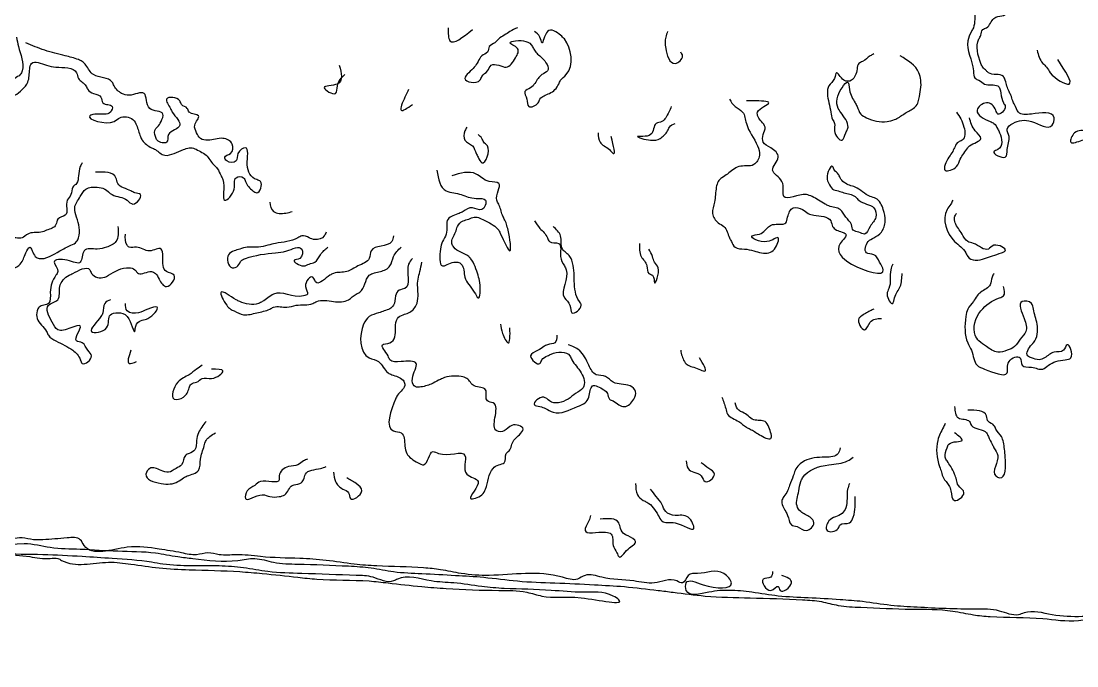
# Model space of a CAD drawing. Header units: metres. Extents: x 0 to 100, y 0 to 141.
# Drawn here: x 76.29 to 90.35, y 52.52 to 61.11 of the extents above; entities that cross this region are included whole.
import ezdxf

# ---------------------------------------------------------------- set-up
doc = ezdxf.new("R2010")
doc.units = ezdxf.units.M

msp = doc.modelspace()

# ---------------------------------------------------------------- linework, layer by layer
for points in [[(89.075, 61.425), (89, 61.25), (88.975, 61.025), (88.95, 60.975), (88.9, 60.85), (88.975, 60.45), (89, 60.35), (89.05, 60.325), (89.125, 60.275), (89.3, 60.25), (89.375, 60.025), (89.4, 59.975), (89.3, 59.875), (89.275, 59.925), (89.15, 60.025), (89.025, 59.925), (89.2, 59.775), (89.25, 59.75), (89.3, 59.675), (89.325, 59.625), (89.3, 59.4), (89.25, 59.375), (89.4, 59.3), (89.425, 59.4), (89.45, 59.575), (89.425, 59.675), (89.5, 59.75), (89.75, 59.775), (90.025, 59.725), (90.05, 59.825), (89.75, 59.875), (89.575, 59.9), (89.525, 60), (89.5, 60.05), (89.475, 60.125), (89.45, 60.175), (89.4, 60.325), (89.375, 60.375), (89.175, 60.425), (89.15, 60.45), (89.1, 60.5), (89.075, 60.55), (89.05, 60.875), (89.075, 60.925), (89.1, 61), (89.15, 61.025), (89.25, 61.15), (89.3, 61.175), (89.4, 61.2), (89.425, 61.325), (89.2, 61.3)], [(81.975, 61.025), (82, 60.85), (82.3, 61)], [(82.9, 61.025), (82.8, 60.975), (82.725, 60.925), (82.65, 60.875), (82.6, 60.825), (82.525, 60.775), (82.5, 60.7), (82.425, 60.65), (82.375, 60.575), (82.325, 60.5), (82.25, 60.425), (82.2, 60.35), (82.4, 60.325), (82.425, 60.375), (82.5, 60.45), (82.55, 60.525), (82.65, 60.525), (82.75, 60.5), (82.875, 60.625), (82.9, 60.75), (82.8, 60.825), (82.875, 60.85), (83.1, 60.775), (83.125, 60.725), (83.225, 60.625), (83.3, 60.45), (83.225, 60.4), (83.175, 60.35), (83.075, 60.225), (83, 60.175), (83.025, 60.075), (83.05, 59.975), (83.175, 60.025), (83.2, 60.075), (83.325, 60.15), (83.4, 60.2), (83.45, 60.275), (83.475, 60.325), (83.55, 60.4), (83.525, 60.875), (83.475, 60.925), (83.3, 60.975), (83.225, 60.825), (83.2, 60.9), (83.125, 60.975)], [(84.9, 60.975), (84.875, 60.9), (84.875, 60.75), (85, 60.55), (85.1, 60.65), (85.075, 60.7)], [(76.225, 60.9), (76.25, 60.775), (76.3, 60.45), (76.275, 60.4), (76.2, 60.35), (76.125, 60.25), (75.95, 60.2), (75.9, 60.325), (75.675, 60.475), (75.575, 60.325), (75.675, 60.2), (75.75, 60.15), (75.875, 60.075), (75.975, 60.05), (76.125, 60.1), (76.2, 60.125), (76.3, 60.2), (76.375, 60.3), (76.4, 60.475), (76.425, 60.55), (76.625, 60.525), (76.75, 60.5), (77.025, 60.425), (77.05, 60.35), (77.15, 60.25), (77.175, 60.2), (77.25, 60.15), (77.35, 60.1), (77.375, 60.025), (77.5, 59.975), (77.475, 59.9), (77.3, 59.875), (77.2, 59.85), (77.525, 59.775), (77.6, 59.825), (77.775, 59.8), (77.825, 59.725), (77.875, 59.575), (77.9, 59.525), (78.025, 59.425), (78.075, 59.4), (78.2, 59.325), (78.325, 59.35), (78.45, 59.4), (78.525, 59.425), (78.675, 59.375), (78.75, 59.325), (78.85, 59.2), (78.9, 59.15), (78.95, 59.05), (78.975, 59), (79, 58.725), (79.125, 58.875), (79.15, 59.025), (79.25, 59.025), (79.275, 58.975), (79.375, 58.85), (79.425, 58.825), (79.475, 58.975), (79.425, 59), (79.3, 59.2), (79.275, 59.425), (79.175, 59.35), (79.15, 59.25), (79.025, 59.25), (79, 59.3), (79.075, 59.35), (79.1, 59.475), (78.975, 59.55), (78.775, 59.525), (78.675, 59.55), (78.625, 59.625), (78.6, 59.725), (78.65, 59.85), (78.525, 59.9), (78.5, 59.95), (78.425, 60), (78.4, 60.05), (78.225, 60.075), (78.275, 59.95), (78.3, 59.9), (78.375, 59.8), (78.4, 59.725), (78.25, 59.6), (78.225, 59.5), (78.1, 59.525), (78.075, 59.575), (78.075, 59.675), (78.1, 59.7), (78.15, 59.775), (78.175, 59.875), (78, 59.95), (77.925, 60.15), (77.725, 60.125), (77.625, 60.15), (77.525, 60.25), (77.5, 60.3), (77.25, 60.4), (77.15, 60.525), (77.1, 60.575), (77.05, 60.6), (76.875, 60.65), (76.6, 60.725), (76.35, 60.825)], [(87.65, 60.675), (87.6, 60.65), (87.5, 60.575), (87.45, 60.55), (87.425, 60.475), (87.35, 60.325), (87.25, 60.325), (87.15, 60.425), (87.125, 60.35), (87.05, 60.25), (87.05, 60.025), (87.075, 59.9), (87.1, 59.8), (87.125, 59.75), (87.125, 59.65), (87.225, 59.525), (87.275, 59.625), (87.3, 59.675), (87.225, 59.875), (87.175, 59.95), (87.225, 60.225), (87.3, 60.3), (87.325, 60.2), (87.4, 60.025), (87.425, 59.975), (87.475, 59.875), (87.55, 59.825), (87.825, 59.775), (87.925, 59.8), (88.05, 59.875), (88.175, 59.95), (88.225, 60), (88.25, 60.075), (88.275, 60.325), (88.25, 60.425), (88, 60.65)], [(89.825, 60.725), (89.9, 60.55), (89.95, 60.5), (90, 60.425), (90.25, 60.275), (90.1, 60.6)], [(80.525, 60.525), (80.5, 60.275), (80.325, 60.225), (80.475, 60.15), (80.5, 60.25), (80.6, 60.4)], [(81.45, 60.2), (81.4, 60.1), (81.35, 59.925), (81.5, 60)], [(85.725, 60.075), (85.8, 59.975), (85.9, 59.9), (85.95, 59.75), (86.1, 59.45), (86.125, 59.325), (86.05, 59.2), (85.85, 59.175), (85.7, 59.075), (85.625, 59.025), (85.575, 58.975), (85.55, 58.9), (85.525, 58.7), (85.5, 58.55), (85.575, 58.425), (85.65, 58.375), (85.725, 58.225), (85.75, 58.175), (85.8, 58.1), (85.925, 58.075), (86.05, 58.05), (86.25, 58.025), (86.325, 58.075), (86.375, 58.225), (86.225, 58.175), (86.025, 58.25), (86.125, 58.275), (86.2, 58.325), (86.3, 58.4), (86.475, 58.425), (86.5, 58.5), (86.575, 58.625), (86.7, 58.6), (86.775, 58.55), (86.85, 58.525), (87.075, 58.45), (87.1, 58.375), (87.225, 58.3), (87.275, 58.275), (87.2, 58.15), (87.35, 57.875), (87.775, 57.8), (87.725, 57.9), (87.65, 58), (87.55, 58.025), (87.575, 58.175), (87.65, 58.225), (87.75, 58.3), (87.8, 58.45), (87.775, 58.6), (87.675, 58.75), (87.6, 58.775), (87.4, 58.9), (87.325, 58.925), (87.2, 59.025), (87.175, 59.075), (87.125, 59.125), (87.1, 59.175), (87.025, 59.025), (87.05, 58.95), (87.1, 58.875), (87.175, 58.85), (87.25, 58.825), (87.4, 58.775), (87.45, 58.725), (87.55, 58.675), (87.65, 58.625), (87.675, 58.5), (87.6, 58.375), (87.525, 58.275), (87.45, 58.3), (87.375, 58.325), (87.35, 58.4), (87.275, 58.5), (87.2, 58.6), (87.05, 58.65), (87, 58.675), (86.825, 58.775), (86.75, 58.8), (86.45, 58.775), (86.425, 58.975), (86.3, 59.125), (86.375, 59.3), (86.275, 59.425), (86.175, 59.5), (86.175, 59.6), (86.2, 59.7), (86.15, 59.775), (86.1, 59.9), (86.25, 60.025), (86.05, 60.05), (85.95, 60.05)], [(84.95, 59.975), (84.875, 59.825), (84.825, 59.775), (84.75, 59.75), (84.675, 59.6), (84.5, 59.575), (84.675, 59.525), (84.8, 59.55), (84.9, 59.65), (84.925, 59.7), (85, 59.75)], [(91.15, 60), (91.1, 59.975), (90.925, 59.775), (90.85, 59.75), (90.725, 59.725), (90.625, 59.675), (90.5, 59.65), (90.325, 59.625), (90.275, 59.5), (90.425, 59.525), (90.625, 59.55), (90.75, 59.575), (90.825, 59.625), (90.975, 59.65), (91.05, 59.675), (91.25, 59.9)], [(88.75, 59.9), (88.85, 59.7), (88.825, 59.525), (88.775, 59.5), (88.7, 59.375), (88.65, 59.3), (88.6, 59.125), (88.75, 59.175), (88.8, 59.275), (88.85, 59.35), (88.9, 59.425), (88.925, 59.45), (89.075, 59.55), (89, 59.65), (88.925, 59.825)], [(82.225, 59.7), (82.2, 59.65), (82.2, 59.525), (82.3, 59.45), (82.35, 59.35), (82.375, 59.3), (82.425, 59.225), (82.5, 59.45), (82.45, 59.5), (82.425, 59.55), (82.375, 59.6)], [(83.975, 59.625), (84, 59.5), (84.125, 59.4), (84.175, 59.35), (84.15, 59.575)], [(77.1, 59.225), (77.075, 59.175), (77.05, 59.05), (77.025, 58.95), (76.975, 58.9), (76.95, 58.8), (76.9, 58.725), (76.875, 58.525), (76.775, 58.475), (76.75, 58.4), (76.625, 58.325), (76.55, 58.3), (76.375, 58.275), (76.3, 58.225), (76.125, 58.225), (76.075, 58.2), (75.95, 58.1), (75.875, 58.025), (75.825, 57.95), (75.85, 57.85), (75.775, 57.8), (75.625, 57.775), (76.025, 57.725), (76.05, 57.9), (76.175, 57.825), (76.275, 57.875), (76.35, 58.025), (76.4, 58.1), (76.475, 57.975), (76.525, 57.95), (76.8, 58.05), (76.95, 58.125), (77.025, 58.175), (77.05, 58.225), (77.025, 58.5), (77, 58.625), (77.075, 58.775), (77.15, 58.875), (77.3, 58.9), (77.4, 58.875), (77.5, 58.8), (77.7, 58.725), (77.775, 58.675), (77.875, 58.8), (77.8, 58.825), (77.75, 58.85), (77.575, 58.95), (77.55, 59.025), (77.275, 59.1)], [(81.825, 59.125), (81.95, 58.85), (82.05, 58.825), (82.15, 58.8), (82.35, 58.75), (82.475, 58.725), (82.425, 58.6), (82.3, 58.625), (82.175, 58.575), (82.125, 58.55), (81.975, 58.475), (81.95, 58.275), (81.9, 58.175), (81.875, 58.075), (81.9, 57.85), (82.05, 57.9), (82.15, 57.875), (82.2, 57.7), (82.325, 57.5), (82.375, 57.425), (82.4, 57.625), (82.375, 57.725), (82.275, 57.95), (82.25, 57.975), (82.05, 58.1), (82.025, 58.15), (82.075, 58.3), (82.1, 58.375), (82.175, 58.45), (82.25, 58.475), (82.325, 58.5), (82.475, 58.45), (82.65, 58.325), (82.675, 58.275), (82.8, 58.05), (82.775, 58.325), (82.725, 58.475), (82.7, 58.525), (82.65, 58.675), (82.625, 58.725), (82.65, 58.95), (82.525, 58.975), (82.425, 59.025), (82.35, 59.075), (82.025, 59.05)], [(79.6, 58.7), (79.65, 58.575), (79.725, 58.55), (79.9, 58.575)], [(88.7, 58.725), (88.675, 58.675), (88.625, 58.6), (88.725, 58.175), (88.875, 58.025), (88.9, 57.975), (89, 57.925), (89.125, 57.95), (89.35, 58.025), (89.4, 58.05), (89.25, 58.125), (89.175, 58.075), (88.975, 58.15), (88.9, 58.175), (88.825, 58.275), (88.775, 58.35), (88.725, 58.5), (88.75, 58.55)], [(83.125, 58.45), (83.2, 58.35), (83.3, 58.225), (83.325, 58.175), (83.45, 58.15), (83.475, 57.975), (83.525, 57.85), (83.55, 57.8), (83.525, 57.425), (83.6, 57.325), (83.625, 57.225), (83.75, 57.325), (83.725, 57.375), (83.625, 57.925), (83.6, 57.975), (83.5, 58.075), (83.475, 58.25), (83.375, 58.375)], [(77.575, 58.375), (77.55, 58.175), (77.425, 58.1), (77.3, 58.075), (77.125, 58.05), (77.075, 57.9), (76.9, 57.925), (76.725, 57.9), (76.775, 57.775), (76.75, 57.725), (76.675, 57.5), (76.65, 57.35), (76.525, 57.3), (76.5, 57.25), (76.5, 57.15), (76.625, 56.975), (76.65, 56.925), (76.75, 56.85), (76.975, 56.725), (77.075, 56.6), (77.1, 56.55), (77.225, 56.65), (77.175, 56.725), (77.1, 56.825), (77.025, 56.85), (77.075, 57.05), (76.95, 57.025), (76.775, 57), (76.7, 57.1), (76.65, 57.325), (76.775, 57.4), (76.8, 57.575), (76.925, 57.725), (76.975, 57.75), (77.2, 57.8), (77.225, 57.75), (77.4, 57.7), (77.45, 57.725), (77.725, 57.825), (77.8, 57.8), (77.85, 57.75), (78.025, 57.775), (78.075, 57.75), (78.125, 57.675), (78.225, 57.575), (78.325, 57.725), (78.225, 57.775), (78.175, 57.975), (78.15, 58.075), (78, 58.05), (77.825, 58.1), (77.725, 58.1), (77.7, 58.125), (77.675, 58.275)], [(81.25, 58.25), (81.225, 58.175), (80.95, 58.05), (80.925, 57.95), (80.775, 57.85), (80.625, 57.775), (80.45, 57.75), (80.4, 57.725), (80.3, 57.65), (80.225, 57.625), (80.175, 57.7), (80.075, 57.575), (80.1, 57.475), (80.05, 57.45), (79.65, 57.475), (79.575, 57.425), (79.5, 57.375), (79.45, 57.35), (79.2, 57.375), (79.15, 57.4), (78.95, 57.5), (79.025, 57.325), (79.075, 57.275), (79.125, 57.25), (79.25, 57.2), (79.425, 57.225), (79.6, 57.275), (79.65, 57.3), (79.825, 57.3), (79.95, 57.325), (80.175, 57.35), (80.225, 57.375), (80.45, 57.375), (80.65, 57.4), (80.75, 57.475), (80.8, 57.5), (80.925, 57.725), (81.075, 57.775), (81.2, 57.85), (81.25, 57.975), (81.35, 58.1)], [(80.35, 58.3), (80.325, 58.25), (80.2, 58.2), (80.125, 58.225), (80.025, 58.25), (79.975, 58.225), (79.675, 58.15), (79.575, 58.125), (79.45, 58.1), (79.3, 58.1), (79.2, 58.075), (79.125, 58.05), (79.05, 58), (79.1, 57.825), (79.175, 57.85), (79.225, 57.925), (79.275, 57.95), (79.675, 58.025), (79.825, 58.05), (80.025, 58.075), (80, 57.95), (79.925, 57.925), (80.05, 57.85), (80.125, 57.875), (80.2, 57.9), (80.275, 58), (80.375, 58.1)], [(84.525, 58.15), (84.55, 57.975), (84.625, 57.85), (84.65, 57.75), (84.7, 57.725), (84.725, 57.625), (84.775, 57.825), (84.725, 57.9), (84.7, 57.975), (84.65, 58.075)], [(81.5, 57.95), (81.45, 57.875), (81.4, 57.55), (81.325, 57.525), (81.275, 57.45), (81.25, 57.325), (81.125, 57.25), (81.05, 57.225), (80.925, 57.175), (80.85, 57.075), (80.925, 56.625), (81.05, 56.575), (81.175, 56.425), (81.225, 56.4), (81.375, 56.325), (81.4, 56.275), (81.3, 56.125), (81.275, 56.075), (81.25, 55.65), (81.35, 55.625), (81.4, 55.45), (81.425, 55.35), (81.575, 55.225), (81.65, 55.2), (81.775, 55.375), (81.85, 55.35), (82.2, 55.325), (82.225, 55.075), (82.375, 54.975), (82.275, 54.75), (82.425, 54.8), (82.475, 54.875), (82.575, 55.15), (82.65, 55.2), (82.725, 55.225), (82.75, 55.35), (82.8, 55.4), (82.825, 55.475), (82.925, 55.6), (82.975, 55.675), (82.825, 55.725), (82.725, 55.65), (82.625, 55.65), (82.6, 55.825), (82.575, 56.025), (82.5, 56.05), (82.475, 56.2), (82.325, 56.25), (82.225, 56.35), (82.15, 56.375), (81.9, 56.35), (81.85, 56.325), (81.75, 56.275), (81.675, 56.25), (81.525, 56.25), (81.5, 56.35), (81.55, 56.55), (81.35, 56.575), (81.2, 56.6), (81.175, 56.65), (81.1, 56.8), (81.2, 56.825), (81.275, 57.025), (81.3, 57.15), (81.375, 57.2), (81.45, 57.225), (81.55, 57.325), (81.575, 57.45), (81.575, 57.675), (81.6, 57.775), (81.625, 57.9)], [(87.9, 57.875), (87.875, 57.8), (87.85, 57.55), (87.825, 57.475), (87.9, 57.35), (87.925, 57.425), (88, 57.575), (88.025, 57.75)], [(89.25, 57.75), (89.225, 57.7), (89.2, 57.6), (89.075, 57.5), (89.025, 57.45), (88.975, 57.375), (88.9, 57.275), (88.875, 57.175), (88.9, 56.825), (88.95, 56.725), (89.025, 56.525), (89.125, 56.475), (89.425, 56.425), (89.45, 56.575), (89.6, 56.625), (89.625, 56.525), (89.75, 56.5), (89.9, 56.475), (89.975, 56.525), (90.075, 56.575), (90.2, 56.6), (90.275, 56.625), (90.225, 56.8), (90.175, 56.725), (90.05, 56.7), (89.925, 56.625), (89.85, 56.6), (89.75, 56.625), (89.7, 56.65), (89.75, 56.8), (89.775, 56.825), (89.825, 57.075), (89.775, 57.275), (89.75, 57.35), (89.625, 57.375), (89.65, 57.15), (89.675, 56.975), (89.6, 56.875), (89.525, 56.775), (89.425, 56.725), (89.3, 56.7), (89.15, 56.775), (89.05, 56.85), (89, 56.925), (89.075, 57.25), (89.325, 57.425), (89.375, 57.45), (89.375, 57.575)], [(77.475, 57.4), (77.4, 57.35), (77.375, 57.225), (77.35, 57.175), (77.225, 56.975), (77.425, 57.025), (77.475, 57.2), (77.575, 57.225), (77.7, 57.175), (77.8, 56.975), (77.825, 57.075), (77.9, 57.125), (77.975, 57.15), (78.1, 57.3), (77.975, 57.275), (77.85, 57.225), (77.7, 57.25), (77.675, 57.35)], [(87.65, 57.275), (87.6, 57.25), (87.475, 57.175), (87.45, 57.15), (87.525, 57), (87.6, 57.1), (87.75, 57.15)], [(82.675, 57.075), (82.7, 56.95), (82.775, 56.825), (82.8, 57.025)], [(66.15, 56.875), (66.125, 56.675), (66.175, 56.375), (66.275, 56.175), (66.25, 55.95), (66.275, 55.75), (66.325, 55.575), (66.35, 55.4), (66.375, 55.075), (66.4, 54.925), (66.45, 54.7), (66.475, 54.425), (66.525, 54.225), (66.55, 53.975), (66.575, 53.525), (66.6, 53.3), (66.65, 53), (66.675, 52.7), (66.7, 52.025), (66.725, 51.55), (66.775, 51.45), (66.8, 51.25), (66.825, 50.875), (66.85, 50.65), (66.9, 50.475), (66.925, 50.425), (66.975, 50.35), (66.95, 50.175), (67, 49.825), (67.025, 49.6), (67.05, 48.85), (67.075, 48.35), (67.125, 47.675), (67.15, 47.075), (67.125, 47), (67.15, 46.475), (67.2, 46.1), (67.225, 45.775), (67.25, 44.95), (67.275, 44.425), (67.325, 44.05), (67.35, 43.75), (67.4, 43.3), (67.425, 43.4), (67.375, 43.475), (67.35, 43.8), (67.325, 44.425), (67.3, 44.95), (67.25, 45.4), (67.225, 45.825), (67.2, 46.55), (67.175, 47.1), (67.125, 47.725), (67.1, 48.375), (67.075, 49.2), (67.05, 49.625), (67, 49.875), (66.975, 50.25), (67, 50.375), (67.15, 50.4), (67.575, 50.35), (67.7, 50.325), (67.775, 50.275), (67.775, 50.25), (67.7, 50.125), (67.675, 50.075), (67.6, 49.975), (67.575, 49.9), (67.55, 49.25), (67.525, 48.625), (67.475, 47.85), (67.45, 47.525), (67.475, 47), (67.45, 46.2), (67.4, 45.6), (67.375, 45.2), (67.4, 44.175), (67.425, 44.125), (67.425, 44.375), (67.45, 44.55), (67.575, 44.5), (67.7, 44.425), (67.75, 44.375), (67.8, 44.35), (67.95, 44.175), (67.975, 44.125), (68, 43.95), (68.025, 43.9), (67.975, 43.85), (68, 43.75), (67.95, 43.65), (67.925, 43.6), (67.8, 43.5), (67.725, 43.45), (67.675, 43.4), (67.65, 43.35), (67.7, 43.4), (67.75, 43.425), (67.9, 43.525), (67.95, 43.55), (68, 43.6), (68.05, 43.625), (68.025, 43.85), (68.05, 43.95), (68, 44.125), (67.975, 44.25), (67.9, 44.325), (67.85, 44.4), (67.775, 44.475), (67.675, 44.45), (67.55, 44.55), (67.475, 44.575), (67.45, 45.5), (67.475, 46.125), (67.525, 46.95), (67.55, 47.45), (67.575, 48.525), (67.6, 49.15), (67.65, 49.725), (67.675, 49.85), (67.7, 49.925), (67.75, 50), (67.875, 50.15), (68.3, 50.125), (68.9, 50.1), (69.35, 50.075), (69.625, 50.025), (69.975, 50), (70.7, 49.975), (70.75, 49.975), (71.175, 49.95), (71.65, 49.925), (72.125, 49.875), (72.425, 49.825), (72.45, 49.85), (72.375, 49.9), (71.95, 49.95), (71.4, 49.975), (70.9, 50.025), (70.775, 50.05), (70.15, 50.075), (69.825, 50.1), (69.425, 50.15), (69.15, 50.175), (68.375, 50.2), (67.9, 50.225), (67.825, 50.275), (67.85, 50.35), (68.575, 50.325), (69, 50.3), (69.35, 50.25), (69.575, 50.225), (70.25, 50.2), (70.725, 50.175), (70.975, 50.125), (71.425, 50.1), (72.175, 50.075), (72.6, 50.05), (73, 50), (73.325, 49.975), (74, 49.95), (74.475, 49.925), (74.825, 49.875), (75.2, 49.85), (76.025, 49.825), (76.525, 49.8), (77.05, 49.75), (77.325, 49.725), (78.1, 49.7), (78.4, 49.675), (78.775, 49.625), (79.075, 49.6), (79.775, 49.575), (80.2, 49.55), (80.625, 49.5), (80.9, 49.475), (81.6, 49.45), (81.975, 49.425), (82.5, 49.375), (82.75, 49.35), (83.375, 49.325), (83.75, 49.3), (84.225, 49.25), (84.775, 49.225), (85.625, 49.2), (85.875, 49.175), (86.275, 49.125), (86.6, 49.1), (87.25, 49.075), (87.375, 49.05), (87.45, 49.05), (87.75, 49.025), (88.525, 49), (88.875, 48.975), (89.275, 48.925), (89.6, 48.9), (90.35, 48.875), (90.65, 48.85), (91.2, 48.8), (91.35, 48.775), (92.2, 48.75), (92.675, 48.725), (92.875, 48.675), (93.2, 48.65), (94.1, 48.625), (94.2, 48.6), (94.3, 48.6), (94.725, 48.575), (95.475, 48.55), (95.875, 48.5), (96.225, 48.475), (97.075, 48.45), (97.325, 48.425), (97.7, 48.375), (98.05, 48.35), (98.825, 48.325), (99.325, 48.3), (99.575, 48.25), (99.975, 48.3), (99.4, 48.325), (98.9, 48.35), (98.4, 48.4), (98.075, 48.425), (97.4, 48.45), (97.15, 48.475), (96.6, 48.525), (96.25, 48.55), (95.55, 48.575), (95.025, 48.6), (94.75, 48.65), (94.325, 48.675), (93.25, 48.7), (92.925, 48.725), (92.725, 48.775), (92.25, 48.8), (91.4, 48.825), (91.25, 48.85), (90.7, 48.9), (90.4, 48.925), (89.65, 48.95), (89.325, 48.975), (88.925, 49.025), (88.6, 49.05), (87.8, 49.075), (87.5, 49.1), (86.925, 49.15), (86.625, 49.175), (86.05, 49.2), (85.7, 49.225), (85.15, 49.275), (84.8, 49.3), (84.35, 49.325), (84.275, 49.3), (84.05, 49.35), (83.975, 49.325), (83.45, 49.35), (83.175, 49.375), (82.775, 49.425), (82.525, 49.45), (81.675, 49.475), (81.3, 49.5), (80.925, 49.55), (80.65, 49.575), (79.85, 49.6), (79.525, 49.625), (79.1, 49.675), (78.8, 49.7), (78.175, 49.725), (77.75, 49.75), (77.375, 49.8), (77.075, 49.825), (76.1, 49.85), (75.7, 49.875), (75.225, 49.925), (74.85, 49.95), (74.475, 49.975), (74.1, 50), (73.775, 50.05), (73.375, 50.075), (72.7, 50.1), (72.275, 50.125), (72.175, 50.175), (71.975, 50.2), (71.25, 50.225), (70.875, 50.25), (70.475, 50.3), (70.1, 50.325), (69.35, 50.35), (68.975, 50.375), (68.575, 50.425), (68.2, 50.45), (67.475, 50.475), (67.1, 50.5), (66.95, 50.575), (66.925, 50.725), (66.9, 51.125), (66.875, 51.325), (66.825, 51.55), (66.8, 51.85), (66.75, 52.475), (66.725, 52.8), (66.7, 53.35), (66.675, 53.575), (66.625, 53.9), (66.6, 54.075), (66.575, 54.45), (67.2, 54.475), (68, 54.425), (68.025, 54.55), (68.725, 54.525), (69.075, 54.5), (69.325, 54.45), (69.425, 54.475), (69.9, 54.45), (70.05, 54.425), (70.425, 54.375), (70.825, 54.35), (71.55, 54.325), (71.75, 54.3), (72.225, 54.25), (72.625, 54.2), (73.2, 54.15), (73.825, 54.125), (74.55, 54.1), (74.825, 54.075), (75.225, 54.025), (75.675, 54), (76.4, 53.975), (76.675, 53.95), (76.775, 53.95), (76.825, 53.925), (77.45, 53.9), (77.75, 53.875), (78.125, 53.825), (78.525, 53.8), (79.2, 53.775), (79.5, 53.75), (79.975, 53.7), (80.225, 53.675), (80.925, 53.65), (81.175, 53.625), (81.625, 53.575), (81.95, 53.55), (82.65, 53.525), (83.025, 53.5), (83.225, 53.45), (83.75, 53.425), (84.25, 53.4), (84.175, 53.45), (83.775, 53.5), (83.35, 53.525), (82.725, 53.55), (82.425, 53.575), (82.05, 53.625), (81.75, 53.65), (81.3, 53.675), (81.25, 53.65), (80.975, 53.7), (80.75, 53.725), (80.025, 53.75), (79.575, 53.775), (79.25, 53.825), (78.925, 53.85), (78.175, 53.875), (78.025, 53.9), (77.5, 53.95), (77.1, 53.975), (76.575, 54), (76, 54.025), (75.7, 54.075), (75.325, 54.1), (74.625, 54.125), (74.225, 54.15), (73.95, 54.2), (73.825, 54.225), (73.6, 54.2), (73.2, 54.225), (72.825, 54.275), (72.625, 54.3), (71.825, 54.325), (71.7, 54.35), (71.225, 54.4), (70.85, 54.425), (70.125, 54.45), (69.975, 54.475), (69.525, 54.525), (69.125, 54.55), (68.575, 54.575), (68.25, 54.6), (68, 54.65), (67.75, 54.675), (67.425, 54.725), (67, 54.75), (67.475, 54.825), (67.8, 54.8), (68.225, 54.75), (68.375, 54.725), (68.775, 54.7), (68.95, 54.675), (69.025, 54.675), (69.225, 54.65), (69.5, 54.675), (69.825, 54.65), (70.375, 54.6), (70.775, 54.575), (71.225, 54.55), (71.55, 54.525), (71.825, 54.475), (72.075, 54.45), (72.825, 54.425), (73.125, 54.4), (73.625, 54.35), (74, 54.325), (74.35, 54.3), (74.8, 54.275), (74.975, 54.225), (75, 54.175), (76.325, 54.15), (76.675, 54.1), (77.075, 54.075), (77.575, 54.05), (78.075, 54.025), (78.375, 53.975), (78.575, 53.95), (79.175, 53.925), (79.4, 53.95), (79.65, 53.9), (79.975, 53.875), (80.65, 53.85), (80.95, 53.825), (81.25, 53.775), (81.625, 53.75), (82.075, 53.725), (82.45, 53.7), (82.9, 53.65), (83.4, 53.625), (83.925, 53.6), (84.325, 53.575), (84.775, 53.525), (84.975, 53.5), (85.4, 53.45), (86, 53.425), (86.7, 53.4), (86.95, 53.375), (87.175, 53.325), (87.475, 53.3), (88.15, 53.275), (88.7, 53.25), (88.975, 53.2), (89.2, 53.175), (89.9, 53.15), (90.375, 53.125), (90.625, 53.125), (90.675, 53.1), (91.35, 53.075), (91.5, 53.05), (91.875, 53), (92.15, 52.975), (92.475, 52.95), (92.575, 52.975), (92.975, 52.925), (93.3, 52.9), (94.025, 52.875), (94.225, 52.85), (94.575, 52.8), (94.825, 52.775), (95.325, 52.75), (95.875, 52.725), (96.25, 52.675), (96.6, 52.65), (97.05, 52.625), (97.45, 52.6), (98.025, 52.55), (98.15, 52.525), (98.275, 52.55), (98.45, 52.525), (98.775, 52.525), (98.875, 52.5), (99.4, 52.475), (99.525, 52.45), (99.7, 52.4), (99.95, 52.425), (99.9, 52.475), (99.75, 52.45), (99.575, 52.5), (99.45, 52.525), (98.925, 52.55), (98.825, 52.575), (98.05, 52.625), (97.55, 52.65), (97.175, 52.675), (97.125, 52.65), (96.825, 52.7), (96.625, 52.725), (95.95, 52.75), (95.575, 52.775), (95.225, 52.825), (95.1, 52.8), (94.875, 52.825), (94.625, 52.85), (94.275, 52.9), (94.075, 52.925), (93.35, 52.95), (93.15, 52.975), (92.625, 53.025), (92.425, 53), (92.2, 53.025), (92, 53.05), (91.55, 53.1), (91.4, 53.125), (90.725, 53.15), (90.575, 53.175), (90.425, 53.175), (90.025, 53.2), (89.65, 53.225), (89.575, 53.2), (89.325, 53.25), (89, 53.275), (88.225, 53.3), (87.875, 53.325), (87.5, 53.375), (87.2, 53.4), (86.775, 53.425), (86.375, 53.45), (86.025, 53.5), (85.725, 53.525), (85.45, 53.5), (85.15, 53.525), (85.15, 53.625), (85.375, 53.6), (85.75, 53.625), (85.65, 53.75), (85.3, 53.75), (85.175, 53.725), (85.1, 53.625), (85.025, 53.65), (84.725, 53.625), (84.45, 53.65), (84.025, 53.7), (83.8, 53.725), (83.7, 53.675), (83.5, 53.7), (82.525, 53.725), (82.15, 53.75), (81.875, 53.8), (81.65, 53.825), (81.025, 53.85), (80.725, 53.875), (80.35, 53.925), (80, 53.95), (79.475, 53.975), (79.15, 54), (78.925, 54), (78.775, 54.025), (78.625, 54), (78.425, 54.025), (78.125, 54.075), (77.7, 54.1), (77.125, 54.125), (77.075, 54.2), (76.9, 54.225), (76.575, 54.2), (76.45, 54.2), (76.3, 54.225), (76.025, 54.2), (75.9, 54.225), (75.825, 54.225), (75.55, 54.25), (75.1, 54.275), (74.875, 54.3), (74.45, 54.35), (74.3, 54.375), (74.05, 54.425), (73.675, 54.45), (72.925, 54.475), (72.45, 54.5), (72.125, 54.55), (71.875, 54.575), (71.325, 54.6), (71.125, 54.625), (70.825, 54.675), (70.425, 54.7), (69.6, 54.725), (69.125, 54.75), (69.05, 54.8), (68.875, 54.775), (68.525, 54.8), (68.5, 54.85), (67.925, 54.875), (67.775, 54.9), (67.65, 55.075), (67.6, 55.05), (67.5, 54.925), (67.45, 55.125), (67.75, 55.275), (67.7, 55.375), (67.55, 55.375), (67.525, 55.3), (67.425, 55.325), (67.4, 55.375), (67.35, 55.45), (67.125, 55.425), (66.9, 55.45), (66.85, 55.525), (66.775, 55.6), (66.725, 55.85), (66.6, 55.9), (66.575, 55.675), (66.55, 55.525), (66.65, 55.475), (66.7, 55.425), (66.775, 55.325), (67.175, 55.3), (67.25, 55.325), (67.3, 55.2), (67.325, 55.15), (66.625, 54.925), (66.575, 54.95), (66.475, 55.175), (66.45, 55.375), (66.425, 55.675), (66.4, 55.925), (66.35, 56.15), (66.375, 56.225), (66.3, 56.35), (66.325, 56.475), (66.3, 56.65)], [(83.425, 56.925), (83.4, 56.825), (83.3, 56.8), (83.25, 56.775), (83.175, 56.725), (83.075, 56.65), (83.2, 56.55), (83.225, 56.6), (83.3, 56.65), (83.35, 56.675), (83.6, 56.65), (83.625, 56.6), (83.75, 56.425), (83.775, 56.225), (83.675, 56.15), (83.575, 56.075), (83.325, 56.05), (83.25, 56.1), (83.125, 56), (83.2, 55.975), (83.275, 55.95), (83.375, 55.9), (83.7, 55.975), (83.8, 56.025), (83.85, 56.1), (83.9, 56.25), (84.05, 56.2), (84.1, 56.15), (84.125, 56.075), (84.175, 56.05), (84.25, 56), (84.325, 55.975), (84.45, 56.075), (84.475, 56.175), (84.4, 56.25), (84.175, 56.3), (84.075, 56.375), (83.95, 56.4), (83.85, 56.525), (83.725, 56.725), (83.575, 56.8)], [(77.75, 56.725), (77.725, 56.55), (77.825, 56.575)], [(85.075, 56.725), (85.125, 56.575), (85.175, 56.525), (85.25, 56.5), (85.4, 56.45), (85.325, 56.625)], [(78.7, 56.525), (78.625, 56.475), (78.525, 56.4), (78.375, 56.3), (78.325, 56.075), (78.45, 56.1), (78.525, 56.225), (78.55, 56.275), (78.625, 56.3), (78.7, 56.35), (78.825, 56.35), (78.975, 56.45), (78.825, 56.475)], [(85.625, 56.1), (85.675, 55.95), (85.7, 55.875), (85.85, 55.775), (85.95, 55.7), (86, 55.675), (86.125, 55.6), (86.275, 55.55), (86.25, 55.7), (86.2, 55.775), (86.05, 55.8), (85.975, 55.85), (85.9, 55.9), (85.85, 55.925), (85.8, 56.025)], [(88.725, 55.975), (88.775, 55.825), (88.925, 55.775), (88.95, 55.725), (89.05, 55.675), (89.15, 55.625), (89.175, 55.575), (89.225, 55.475), (89.25, 55.425), (89.3, 55.325), (89.275, 55.05), (89.325, 55.025), (89.4, 55.3), (89.375, 55.5), (89.35, 55.575), (89.275, 55.675), (89.25, 55.725), (89.175, 55.775), (89.15, 55.85), (88.9, 55.925)], [(78.75, 55.775), (78.65, 55.625), (78.625, 55.525), (78.6, 55.4), (78.525, 55.35), (78.475, 55.325), (78.425, 55.2), (78.35, 55.15), (78.25, 55.1), (78.15, 55.125), (78, 55.15), (77.95, 55.075), (78.15, 54.95), (78.375, 54.975), (78.45, 55.025), (78.5, 55.05), (78.65, 55.125), (78.675, 55.275), (78.725, 55.45), (78.75, 55.525), (78.8, 55.575), (78.875, 55.625)], [(88.6, 55.75), (88.575, 55.7), (88.5, 55.525), (88.525, 55.175), (88.55, 55.1), (88.575, 55.025), (88.65, 54.925), (88.675, 54.85), (88.725, 54.725), (88.85, 54.825), (88.775, 54.925), (88.75, 55), (88.725, 55.075), (88.675, 55.175), (88.625, 55.25), (88.6, 55.3), (88.625, 55.425), (88.65, 55.475), (88.825, 55.525), (88.725, 55.625)], [(87.2, 55.425), (87.175, 55.35), (87, 55.3), (86.725, 55.25), (86.6, 55.125), (86.575, 55.05), (86.525, 54.925), (86.5, 54.85), (86.45, 54.775), (86.425, 54.725), (86.475, 54.575), (86.5, 54.525), (86.55, 54.4), (86.625, 54.375), (86.75, 54.325), (86.85, 54.425), (86.8, 54.5), (86.675, 54.575), (86.625, 54.65), (86.65, 54.85), (86.675, 54.975), (86.7, 55.025), (87.05, 55.2), (87.3, 55.25), (87.375, 55.3)], [(80.1, 55.275), (80.05, 55.25), (79.975, 55.2), (79.85, 55.175), (79.725, 55.05), (79.725, 55), (79.475, 54.975), (79.4, 54.925), (79.3, 54.85), (79.275, 54.75), (79.5, 54.8), (79.6, 54.775), (79.725, 54.775), (79.8, 54.8), (79.9, 54.925), (80, 54.95), (80.05, 55), (80.075, 55.075), (80.275, 55.15), (80.35, 55.175)], [(85.15, 55.25), (85.175, 55.15), (85.25, 55.1), (85.35, 55.05), (85.4, 54.975), (85.525, 55.075), (85.45, 55.15), (85.35, 55.225)], [(80.45, 55.1), (80.475, 54.975), (80.575, 54.875), (80.65, 54.825), (80.675, 54.75), (80.825, 54.85), (80.75, 54.95), (80.625, 55.025)], [(84.475, 54.95), (84.5, 54.8), (84.575, 54.725), (84.625, 54.7), (84.775, 54.525), (84.825, 54.45), (85, 54.425), (85.25, 54.35), (85.175, 54.5), (85, 54.525), (84.875, 54.575), (84.825, 54.675), (84.75, 54.775), (84.675, 54.875)], [(87.325, 54.95), (87.3, 54.875), (87.275, 54.625), (87.225, 54.55), (87.05, 54.45), (87.025, 54.325), (87.175, 54.35), (87.2, 54.4), (87.325, 54.425), (87.375, 54.5), (87.4, 54.775)], [(83.875, 54.525), (83.85, 54.45), (83.8, 54.325), (84.075, 54.3), (84.15, 54.275), (84.175, 54.125), (84.225, 54.025), (84.25, 53.975), (84.375, 54.075), (84.475, 54.175), (84.375, 54.25), (84.325, 54.275), (84.275, 54.35), (84.25, 54.425), (84, 54.475)], [(86.3, 53.775), (86.275, 53.7), (86.175, 53.675), (86.275, 53.525), (86.375, 53.575), (86.4, 53.525), (86.55, 53.625), (86.425, 53.725)]]:
    msp.add_spline(points, degree=3)

doc.saveas('drawing.dxf')
